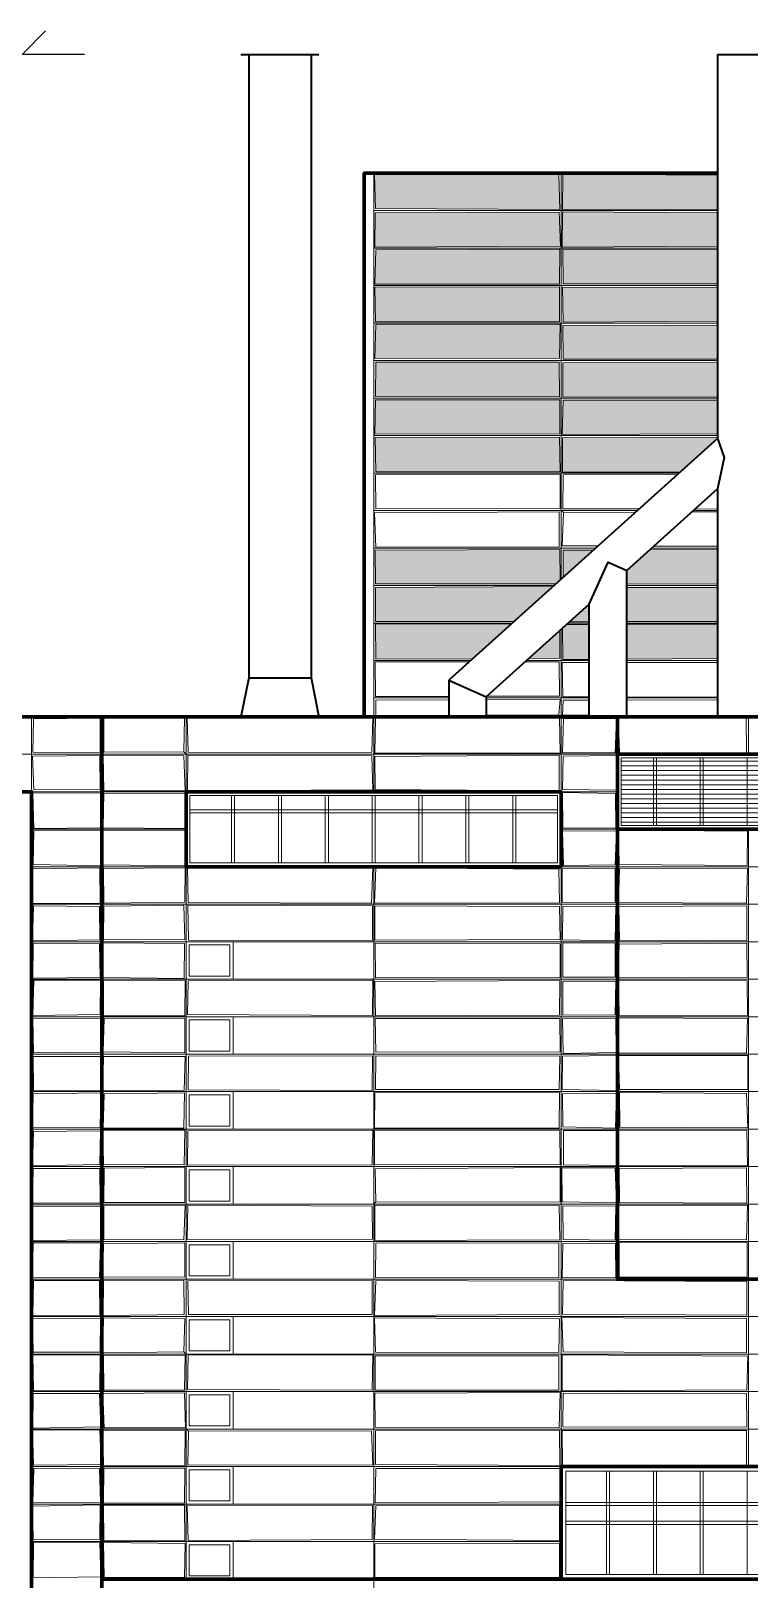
# Model space of a CAD drawing. Extents: x -50000 to 1632000, y -47600 to 308800.
# Drawn here: x 534782 to 557763, y 231200 to 280750 of the extents above; entities that cross this region are included whole.
import ezdxf

# ---------------------------------------------------------------- set-up
doc = ezdxf.new("R2010")
doc.units = 0
doc.header["$MEASUREMENT"] = 0
doc.layers.get('Defpoints').update_dxf_attribs({"color": 6})
doc.layers.add('1', color=7, linetype='Continuous')

msp = doc.modelspace()

# ---------------------------------------------------------------- hatches: boundary and pattern name
at = {"layer": '1', "linetype": 'Continuous'}
h = msp.add_hatch(color=251, dxfattribs=at)
h.dxf.hatch_style = 1
h.paths.add_polyline_path([(551676.2, 276152.8), (545776.9, 276155.6), (545812.3, 275071.5), (551703.8, 275032.1)])
h.paths.add_polyline_path([(556750, 276137.3), (551799.3, 276169), (551790.3, 275030), (556750, 275035)])
h.paths.add_polyline_path([(551689.9, 274945.2), (545795.5, 274928.5), (545783.8, 273833.9), (551724.3, 273865.9)])
h.paths.add_polyline_path([(556750, 274931.1), (551791.2, 274956.3), (551780.6, 273834.9), (556750, 273866)])
h.paths.add_polyline_path([(551705.8, 273764.2), (545815.4, 273743.4), (545792.1, 272643.5), (551696.9, 272640.3)])
h.paths.add_polyline_path([(556750, 273751.6), (551799.1, 273765.4), (551810.5, 272659.7), (556750, 272659)])
h.paths.add_polyline_path([(551698.7, 272561.5), (545787.7, 272553.6), (545806.2, 271443.8), (551696.3, 271444.5)])
h.paths.add_polyline_path([(556750, 272541.1), (551791.6, 272552.2), (551816.4, 271429.9), (556750, 271459.5)])
h.paths.add_polyline_path([(551718.2, 271365.4), (545816.8, 271355.8), (545784.5, 270268.5), (551695.6, 270273.5)])
h.paths.add_polyline_path([(556750, 271330.9), (551802.3, 271326.6), (551811.2, 270242.1), (556750, 270250.1)])
h.paths.add_polyline_path([(551681, 270148.2), (545819.8, 270153.2), (545810.6, 269044.9), (551701.2, 269041.5)])
h.paths.add_polyline_path([(556750, 270141.6), (551802.5, 270125.2), (551801.5, 269039.9), (556750, 269030.8)])
h.paths.add_polyline_path([(551707.5, 268942.1), (545808.3, 268945.9), (545785.3, 267841.3), (551710, 267851.7)])
h.paths.add_polyline_path([(556750, 268937.8), (551810.5, 268936.2), (551785.6, 267837.6), (556750, 267853)])
h.paths.add_polyline_path([(551699.4, 267744.1), (545798.4, 267739.8), (545819.6, 266634.8), (551713.4, 266638.7)])
h.paths.add_polyline_path([(556750, 267707.2), (556750, 267752.1), (551791.2, 267731.6), (551794.2, 266633.2), (555552.6, 266629.5)])
h = msp.add_hatch(color=251, dxfattribs=at)
h.dxf.hatch_style = 1
h.paths.add_polyline_path([(551704.3, 264157.2), (545800.5, 264132), (545813.3, 263052.4), (551575.1, 263049.8), (551720.6, 263180.7)])
h = msp.add_hatch(color=251, dxfattribs=at)
h.dxf.hatch_style = 1
h.paths.add_polyline_path([(552777.5, 264131.9), (551814.3, 264127.9), (551819.1, 263269.4)])
h = msp.add_hatch(color=251, dxfattribs=at)
h.dxf.hatch_style = 1
h.paths.add_polyline_path([(556750, 264148.5), (554579.6, 264139.4), (553850, 263482.8), (553850, 263042.5), (556750, 263052.1)])
h = msp.add_hatch(color=251, dxfattribs=at)
h.dxf.hatch_style = 1
h.paths.add_polyline_path([(551488.9, 262972.2), (545806, 262931.9), (545807, 261848), (550243.9, 261851.8)])
h = msp.add_hatch(color=251, dxfattribs=at)
h.dxf.hatch_style = 1
h.paths.add_polyline_path([(556750, 262932.6), (553850, 262932.4), (553850, 261844.6), (556750, 261852)])
h = msp.add_hatch(color=251, dxfattribs=at)
h.dxf.hatch_style = 1
h.paths.add_polyline_path([(552650, 262402.8), (552024.6, 261840), (552650, 261841.6)])
h = msp.add_hatch(color=251, dxfattribs=at)
h.dxf.hatch_style = 1
h.paths.add_polyline_path([(550148.1, 261765.5), (545805.7, 261769.3), (545815.6, 260640.5), (548916.3, 260656.9)])
h = msp.add_hatch(color=251, dxfattribs=at)
h.dxf.hatch_style = 1
h.paths.add_polyline_path([(552650, 261756.7), (551930, 261754.8), (551793.7, 261632.1), (551801.7, 260628.9), (552650, 260634.6)])
h = msp.add_hatch(color=251, dxfattribs=at)
h.dxf.hatch_style = 1
h.paths.add_polyline_path([(556750, 261767.3), (553850, 261759.8), (553850, 260642.7), (556750, 260662.2)])
h = msp.add_hatch(color=251, dxfattribs=at)
h.dxf.hatch_style = 1
h.paths.add_polyline_path([(551704.1, 261551.5), (550720.6, 260666.4), (551707.1, 260671.6)])

# ---------------------------------------------------------------- linework, layer by layer
for p, q in [((535250, 280750), (534500, 280000)), ((536500, 280000), (533500, 280000))]:
    msp.add_line(p, q, dxfattribs=at)
at = {"layer": '1', "linetype": 'Continuous', "lineweight": 35}
for p, q in [((541500, 280000), (544000, 280000)), ((541750, 279999.9), (541750, 260050)), ((543750, 279999.9), (543750, 260050)), ((556750, 280000), (558750, 280000)), ((556750, 280000), (556750, 267707.2)), ((556750.7, 267707.8), (548150, 259967.2)), ((556750.7, 266093.4), (553849.3, 263482.2)), ((556750, 266092.8), (556750, 258800)), ((553850, 258800), (553850, 263482.8)), ((552650.7, 262403.4), (549350, 259432.8)), ((552650, 258800), (552650, 262402.8)), ((541750, 260050), (541500.1, 258800.1)), ((543750, 260050), (543999.9, 258800.1)), ((548150, 259967.2), (548150, 258800)), ((549350, 259432.8), (549350, 258800))]:
    msp.add_line(p, q, dxfattribs=at)
at = {"layer": '1', "color": 8, "linetype": 'Continuous', "lineweight": 13}
for p, q in [((545750, 256400), (545750, 276200)), ((551750, 263207.2), (551750, 276200)), ((556750, 275000), (545750, 275000)), ((556750, 273800), (545750, 273800)), ((556750, 272600), (545750, 272600)), ((556750, 271400), (545750, 271400)), ((556750, 270200), (545750, 270200)), ((556750, 269000), (545750, 269000)), ((556750, 267800), (545750, 267800)), ((555519.8, 266600), (545750, 266600)), ((554186.4, 265400), (545750, 265400)), ((556750, 265400), (555980.2, 265400)), ((552853.1, 264200), (545750, 264200)), ((556750, 264200), (554646.9, 264200)), ((551519.8, 263000), (545750, 263000)), ((556750, 263000), (553850, 263000)), ((550186.4, 261800), (545750, 261800)), ((552650, 261800), (551980.2, 261800)), ((556750, 261800), (553850, 261800)), ((551750, 256400), (551750, 261592.8)), ((548853.1, 260600), (545750, 260600)), ((552650, 260600), (550646.9, 260600)), ((556750, 260600), (553850, 260600)), ((548150, 259400), (545750, 259400)), ((552650, 259400), (549350, 259400)), ((556750, 259400), (553850, 259400)), ((534800, 256400), (534800, 258800)), ((539750, 256400), (539750, 258800)), ((557750, 257600), (557750, 258800)), ((553550, 257600), (522800, 257600)), ((539750, 256400), (534800, 256400)), ((553550, 256400), (551750, 256400)), ((539750, 255200), (534800, 255200)), ((553550, 255200), (551750, 255200)), ((557750, 234800), (557750, 255200)), ((539750, 254000), (534800, 254000)), ((539750, 251600), (539750, 254000)), ((545750, 227600), (545750, 254000)), ((551750, 234800), (551750, 254000)), ((605750, 254000), (551750, 254000)), ((605750, 252800), (534800, 252800)), ((539750, 251600), (534800, 251600)), ((541250, 251600), (605750, 251600)), ((539750, 250400), (534800, 250400)), ((539750, 249200), (539750, 250400)), ((605750, 250400), (541250, 250400)), ((539750, 249200), (534800, 249200)), ((541250, 249200), (605750, 249200)), ((539750, 248000), (534800, 248000)), ((539750, 246800), (539750, 248000)), ((605750, 248000), (541250, 248000)), ((539750, 246800), (534800, 246800)), ((541250, 246800), (605750, 246800)), ((539750, 245600), (534800, 245600)), ((539750, 244400), (539750, 245600)), ((605750, 245600), (541250, 245600)), ((539750, 244400), (534800, 244400)), ((541250, 244400), (605750, 244400)), ((539750, 243200), (534800, 243200)), ((539750, 242000), (539750, 243200)), ((605750, 243200), (541250, 243200)), ((539750, 242000), (534800, 242000)), ((541250, 242000), (605750, 242000)), ((539750, 240800), (534800, 240800)), ((539750, 239600), (539750, 240800)), ((605750, 240800), (541250, 240800)), ((539750, 239600), (534800, 239600)), ((541250, 239600), (605750, 239600)), ((539750, 238400), (534800, 238400)), ((539750, 237200), (539750, 238400)), ((605750, 238400), (541250, 238400)), ((539750, 237200), (534800, 237200)), ((541250, 237200), (605750, 237200)), ((539750, 236000), (534800, 236000)), ((539750, 234800), (539750, 236000)), ((605750, 236000), (541250, 236000)), ((539750, 234800), (534800, 234800)), ((541250, 234800), (551750, 234800)), ((539750, 233600), (534800, 233600)), ((539750, 232400), (539750, 233600)), ((551750, 233600), (541250, 233600)), ((539750, 232400), (534800, 232400)), ((541250, 232400), (551750, 232400))]:
    msp.add_line(p, q, dxfattribs=at)
at = {"layer": '1', "color": 7, "linetype": 'Continuous', "lineweight": 9}
for p, q in [((545776.9, 276155.6), (551676.2, 276152.8)), ((545812.3, 275071.5), (545776.9, 276155.6)), ((551703.8, 275032.1), (551676.2, 276152.8)), ((551790.3, 275030), (551799.3, 276169)), ((551799.3, 276169), (556750, 276137.3)), ((545812.3, 275071.5), (551703.8, 275032.1)), ((551790.3, 275030), (556750, 275035)), ((545783.8, 273833.9), (545795.5, 274928.5)), ((545795.5, 274928.5), (551689.9, 274945.2)), ((551724.3, 273865.9), (551689.9, 274945.2)), ((551780.6, 273834.9), (551791.2, 274956.3)), ((551791.2, 274956.3), (556750, 274931.1)), ((545783.8, 273833.9), (551724.3, 273865.9)), ((545792.1, 272643.5), (545815.4, 273743.4)), ((545815.4, 273743.4), (551705.8, 273764.2)), ((551696.9, 272640.3), (551705.8, 273764.2)), ((551780.6, 273834.9), (556750, 273866)), ((551799.1, 273765.4), (556750, 273751.6)), ((551810.5, 272659.7), (551799.1, 273765.4)), ((545787.7, 272553.6), (551698.7, 272561.5)), ((545806.2, 271443.8), (545787.7, 272553.6)), ((545792.1, 272643.5), (551696.9, 272640.3)), ((551696.3, 271444.5), (551698.7, 272561.5)), ((551791.6, 272552.2), (556750, 272541.1)), ((551816.4, 271429.9), (551791.6, 272552.2)), ((551810.5, 272659.7), (556750, 272659)), ((545784.5, 270268.5), (545816.8, 271355.8)), ((545806.2, 271443.8), (551696.3, 271444.5)), ((545816.8, 271355.8), (551718.2, 271365.4)), ((551695.6, 270273.5), (551718.2, 271365.4)), ((551802.3, 271326.6), (556750, 271330.9)), ((551811.2, 270242.1), (551802.3, 271326.6)), ((551816.4, 271429.9), (556750, 271459.5)), ((545784.5, 270268.5), (551695.6, 270273.5)), ((545810.6, 269044.9), (545819.8, 270153.2)), ((545819.8, 270153.2), (551681, 270148.2)), ((551701.2, 269041.5), (551681, 270148.2)), ((551801.5, 269039.9), (551802.5, 270125.2)), ((551802.5, 270125.2), (556750, 270141.6)), ((551811.2, 270242.1), (556750, 270250.1)), ((545785.3, 267841.3), (545808.3, 268945.9)), ((545808.3, 268945.9), (551707.5, 268942.1)), ((545810.6, 269044.9), (551701.2, 269041.5)), ((551710, 267851.7), (551707.5, 268942.1)), ((551785.6, 267837.6), (551810.5, 268936.2)), ((551801.5, 269039.9), (556750, 269030.8)), ((551810.5, 268936.2), (556750, 268937.8)), ((545785.3, 267841.3), (551710, 267851.7)), ((545798.4, 267739.8), (551699.4, 267744.1)), ((545819.6, 266634.8), (545798.4, 267739.8)), ((551713.4, 266638.7), (551699.4, 267744.1)), ((551785.6, 267837.6), (556750, 267853)), ((551791.2, 267731.6), (556750, 267752.1)), ((551794.2, 266633.2), (551791.2, 267731.6)), ((545819.6, 266634.8), (551713.4, 266638.7)), ((551794.2, 266633.2), (555552.6, 266629.5)), ((545800.5, 264132), (551704.3, 264157.2)), ((545813.3, 263052.4), (545800.5, 264132)), ((551720.6, 263180.7), (551704.3, 264157.2)), ((551814.3, 264127.9), (552777.5, 264131.9)), ((551819.1, 263269.4), (551814.3, 264127.9)), ((554579.6, 264139.4), (556750, 264148.5)), ((545806, 262931.9), (551488.9, 262972.2)), ((545807, 261848), (545806, 262931.9)), ((545813.3, 263052.4), (551575.1, 263049.8)), ((553850, 263042.5), (556750, 263052.1)), ((553850, 262932.4), (556750, 262932.6)), ((545805.7, 261769.3), (550148.1, 261765.5)), ((545815.6, 260640.5), (545805.7, 261769.3)), ((545807, 261848), (550243.9, 261851.8)), ((551801.7, 260628.9), (551793.7, 261632.1)), ((551930, 261754.8), (552650, 261756.7)), ((552024.6, 261840), (552650, 261841.6)), ((553850, 261844.6), (556750, 261852)), ((553850, 261759.8), (556750, 261767.3)), ((551707.1, 260671.6), (551704.1, 261551.5)), ((545815.6, 260640.5), (548916.3, 260656.9)), ((550720.6, 260666.4), (551707.1, 260671.6)), ((551801.7, 260628.9), (552650, 260634.6)), ((553850, 260642.7), (556750, 260662.2))]:
    msp.add_line(p, q, dxfattribs=at)
at = {"layer": '1', "color": 8, "linetype": 'Continuous', "lineweight": 9}
for p, q in [((545809.3, 266542.7), (551716, 266552.3)), ((545818.2, 265459.7), (545809.3, 266542.7)), ((551717.7, 265463.3), (551716, 266552.3)), ((551807, 265459.2), (551812.6, 266539.4)), ((551812.6, 266539.4), (555472.7, 266557.6)), ((545777.1, 265331.8), (551686.3, 265357.3)), ((545823.3, 264228.3), (545777.1, 265331.8)), ((545818.2, 265459.7), (551717.7, 265463.3)), ((551686.8, 264238.4), (551686.3, 265357.3)), ((551750, 265400), (551824.7, 265332.6)), ((551781.5, 264268.7), (551824.7, 265332.6)), ((551807, 265459.2), (554246.4, 265454)), ((551824.7, 265332.6), (554126.4, 265346)), ((555931.9, 265356.5), (556750, 265361.2)), ((556036, 265450.2), (556750, 265448.7)), ((545823.3, 264228.3), (551686.8, 264238.4)), ((551781.5, 264268.7), (552926, 264265.6)), ((554714.5, 264260.8), (556750, 264255.3)), ((545795.4, 260561.6), (548806.2, 260557.8)), ((545810.9, 259450), (545795.4, 260561.6)), ((550597.5, 260555.6), (551691.4, 260554.2)), ((551701.1, 259457.2), (551691.4, 260554.2)), ((551780.7, 260533.8), (552650, 260534.3)), ((551804.1, 259432.9), (551780.7, 260533.8)), ((553850, 260535), (556750, 260536.8)), ((545810.9, 259450), (548150, 259452.9)), ((545816.7, 259332.4), (548150, 259338.4)), ((545819.7, 258830.3), (545816.7, 259332.4)), ((549350, 259341.5), (551719.4, 259347.6)), ((549374, 259454.4), (551701.1, 259457.2)), ((551675.4, 258862.7), (551719.4, 259347.6)), ((551789.5, 258854.5), (551818.8, 259329.1)), ((551804.1, 259432.9), (552650, 259432.6)), ((551818.8, 259329.1), (552650, 259330.3)), ((553850, 259432.3), (556750, 259431.4)), ((553850, 259332.1), (556750, 259336.3)), ((534842.1, 257668.1), (534866, 258728)), ((534866, 258728), (536995.4, 258755.5)), ((536993.9, 257659.3), (536995.4, 258755.5)), ((537111, 257665.9), (537118.4, 258751.3)), ((537118.4, 258751.3), (539693.1, 258753.1)), ((539677.4, 257671.8), (539693.1, 258753.1)), ((539784.9, 258770.7), (545721.3, 258741.8)), ((539816.6, 257658.5), (539784.9, 258770.7)), ((545689.5, 257663.2), (545721.3, 258741.8)), ((545788.8, 257631.8), (545810.5, 258749.9)), ((545810.5, 258749.9), (551692.1, 258771.3)), ((545819.7, 258830.3), (548150, 258843.2)), ((549350, 258849.8), (551675.4, 258862.7)), ((551717.2, 257629.7), (551692.1, 258771.3)), ((551750, 258800), (551824, 258732.4)), ((551789.2, 257642.6), (551824, 258732.4)), ((551789.5, 258854.5), (552650, 258852.8)), ((551824, 258732.4), (553521.6, 258743.4)), ((553479.8, 257649.7), (553521.6, 258743.4)), ((553566.7, 257638.2), (553578.3, 258735.3)), ((553579.8, 258134.7), (553583.8, 258769.9)), ((553586.4, 257648.7), (553587.1, 258752.3)), ((553586.6, 258755.2), (557675.2, 258773.9)), ((553850, 258850.5), (556750, 258845)), ((557686, 257658.7), (557675.2, 258773.9)), ((553584.6, 257635.7), (553576.1, 258522.6)), ((553617.6, 257644.8), (553587, 258605.6)), ((534842.1, 257668.1), (536993.9, 257659.3)), ((537111, 257665.9), (539677.4, 257671.8)), ((539750, 257600), (539677.4, 257671.8)), ((539816.6, 257658.5), (545689.5, 257663.2)), ((534825.6, 257538), (536984.8, 257556.9)), ((534868.4, 256457.5), (534825.6, 257538)), ((536994.9, 256468), (536984.8, 257556.9)), ((537094.2, 257555.6), (539676, 257547.4)), ((537116.8, 256429.8), (537094.2, 257555.6)), ((539721.4, 256433.2), (539676, 257547.4)), ((539793.8, 256431.4), (539805.9, 257568.1)), ((539805.9, 257568.1), (545692.8, 257543.6)), ((545722.9, 256456.5), (545692.8, 257543.6)), ((545787, 257530.5), (551690.2, 257573.6)), ((545798.6, 256470.6), (545787, 257530.5)), ((545788.8, 257631.8), (551717.2, 257629.7)), ((551690.5, 256431.7), (551690.2, 257573.6)), ((551789.2, 257642.6), (553479.8, 257649.7)), ((551798.1, 256473.6), (551811.5, 257537.2)), ((551811.5, 257537.2), (553506.7, 257560.9)), ((553521.1, 256450.5), (553506.7, 257560.9)), ((553564.8, 256473), (553583.2, 257525.9)), ((553566, 256455.1), (553585.3, 257555.7)), ((553586.1, 256436.6), (553580.5, 257279.6)), ((553617.6, 257644.8), (557686, 257658.7)), ((553579.6, 256456), (553576.7, 257066.9)), ((534836.4, 256348.6), (537018.3, 256368.4)), ((534873.4, 255225.5), (534836.4, 256348.6)), ((534868.4, 256457.5), (536994.9, 256468)), ((537020.2, 255241.9), (537018.3, 256368.4)), ((537095, 255241.8), (537115.4, 256350.8)), ((537115.4, 256350.8), (539706.6, 256328.5)), ((537116.8, 256429.8), (539721.4, 256433.2)), ((539706.9, 255225), (539706.6, 256328.5)), ((539793.8, 256431.4), (545722.9, 256456.5)), ((545798.6, 256470.6), (551690.5, 256431.7)), ((551791.1, 256374.4), (553494.1, 256346.4)), ((551801.1, 255232.1), (551791.1, 256374.4)), ((551798.1, 256473.6), (553521.1, 256450.5)), ((553502.2, 255248.4), (553494.1, 256346.4)), ((553568.2, 256446.8), (553567.8, 256560.2)), ((553568, 255238.2), (553579.7, 256341.9)), ((553568.4, 256449), (553568.3, 256586)), ((553571.3, 255258.8), (553581, 256362.2)), ((553580.1, 256004), (553585.6, 256339.9)), ((553581.7, 255746.3), (553587.3, 256350)), ((553584.7, 255268.3), (553576.3, 255820.9)), ((553584.7, 255268.3), (553579.2, 256154)), ((553580.8, 255889.2), (553581.2, 256070)), ((534873.4, 255225.5), (537020.2, 255241.9)), ((537095, 255241.8), (539706.9, 255225)), ((551801.1, 255232.1), (553502.2, 255248.4)), ((534850.5, 254072), (534870.4, 255151.9)), ((534870.4, 255151.9), (537012.8, 255155.8)), ((537021.4, 254031.9), (537012.8, 255155.8)), ((537075.4, 255173.8), (539703, 255143.4)), ((537086.2, 254063.8), (537075.4, 255173.8)), ((539715.3, 254032), (539703, 255143.4)), ((551798, 255140.7), (553518.7, 255145.5)), ((551820.3, 254039.2), (551798, 255140.7)), ((553477.3, 254055.7), (553518.7, 255145.5)), ((553578.6, 254048.2), (553565.9, 255139.3)), ((553586, 254033.7), (553569.8, 255137.6)), ((553578.4, 254552.9), (553585.1, 255139.1)), ((553580.6, 254398.5), (553580.9, 254778.4)), ((553584.8, 255165.2), (557710.1, 255141.6)), ((553609, 254066.3), (553584.8, 255165.2)), ((557703.2, 254036.8), (557710.1, 255141.6)), ((534835.9, 253926.6), (536986.7, 253959.5)), ((534843.5, 252825.7), (534835.9, 253926.6)), ((534850.5, 254072), (537021.4, 254031.9)), ((536996.4, 252825), (536986.7, 253959.5)), ((537086.2, 254063.8), (539715.3, 254032)), ((537101.6, 253946.9), (539715.8, 253962.9)), ((537114.6, 252833.5), (537101.6, 253946.9)), ((539708.2, 252865.1), (539715.8, 253962.9)), ((539791.4, 253969.3), (545720, 253972.6)), ((539813.2, 252857.7), (539791.4, 253969.3)), ((545685.3, 252829.7), (545720, 253972.6)), ((545781.2, 252834.7), (545817.5, 253965)), ((545817.5, 253965), (551678.2, 253925.5)), ((551750, 254000), (551678.2, 253925.5)), ((551698.7, 252847.7), (551678.2, 253925.5)), ((551777.8, 252869.6), (551780.5, 253931)), ((551780.5, 253931), (553478.2, 253951.8)), ((551820.3, 254039.2), (553477.3, 254055.7)), ((553482.5, 252849.6), (553478.2, 253951.8)), ((553567.6, 252863.7), (553568.5, 253934.8)), ((553583.4, 252854.2), (553580.8, 253940.9)), ((553585, 252877.4), (553587.3, 253936.6)), ((553590, 252855), (553618.2, 253936)), ((553609, 254066.3), (557703.2, 254036.8)), ((553618.2, 253936), (557708.7, 253943.6)), ((557684.6, 252827.8), (557708.7, 253943.6)), ((553583.2, 252859.8), (553568.2, 253660)), ((534834.5, 251631.1), (534860.3, 252742.6)), ((534843.5, 252825.7), (536996.4, 252825)), ((534860.3, 252742.6), (536979.8, 252729.1)), ((536989.7, 251662.6), (536979.8, 252729.1)), ((537101.7, 251674.5), (537115.8, 252731.9)), ((537114.6, 252833.5), (539708.2, 252865.1)), ((537115.8, 252731.9), (539677.8, 252768.3)), ((539703.3, 251663.9), (539677.8, 252768.3)), ((539800.4, 252766.4), (545713.8, 252745.3)), ((539824.9, 251645.5), (539800.4, 252766.4)), ((539813.2, 252857.7), (545685.3, 252829.7)), ((545711.4, 251640.2), (545713.8, 252745.3)), ((545781.2, 252834.7), (551698.7, 252847.7)), ((545788.5, 251651.8), (545789.4, 252746.6)), ((545789.4, 252746.6), (551693.4, 252725.8)), ((551720, 251668.1), (551693.4, 252725.8)), ((551777.8, 252869.6), (553482.5, 252849.6)), ((551789.8, 251662.8), (551805, 252741.2)), ((551805, 252741.2), (553504.6, 252726.5)), ((553483.6, 251629.7), (553504.6, 252726.5)), ((553579.7, 251672), (553572.6, 252750.8)), ((553581.1, 251639.3), (553573.3, 252740.6)), ((553576.8, 252242.7), (553586.6, 252727.4)), ((553585.7, 252837.6), (553583.1, 252978.5)), ((553590, 252855), (557684.6, 252827.8)), ((553591.8, 252730), (557690.7, 252747.1)), ((553616.8, 251646.9), (553591.8, 252730)), ((557687.2, 251626.3), (557690.7, 252747.1)), ((553581.1, 251896.7), (553577.8, 252291.5)), ((553583.9, 251737.5), (553585.4, 252668.9)), ((553585.2, 251665.9), (553578.1, 252062.8)), ((553585.2, 251665.9), (553578.2, 252049)), ((534834.5, 251631.1), (536989.7, 251662.6)), ((534843.2, 250430), (534853.8, 251531.4)), ((534853.8, 251531.4), (536979.4, 251541.4)), ((536998.4, 250455.7), (536979.4, 251541.4)), ((537080, 251038.8), (537082.7, 251339.3)), ((537083.6, 251181), (537086.1, 251505.4)), ((537086.8, 250449.3), (537087.2, 251561.4)), ((537087.2, 251561.4), (539700.8, 251546)), ((537101.7, 251674.5), (539703.3, 251663.9)), ((539681.9, 250425.2), (539700.8, 251546)), ((539824.9, 251645.5), (545711.4, 251640.2)), ((545788.5, 251651.8), (551720, 251668.1)), ((545795.3, 251551.6), (551719.7, 251534.8)), ((545813, 250439.6), (545795.3, 251551.6)), ((551719.3, 250451.8), (551719.7, 251534.8)), ((551789.8, 251662.8), (553483.6, 251629.7)), ((551805.5, 251563.2), (553479.4, 251555.2)), ((551806, 250466.8), (551805.5, 251563.2)), ((553478.2, 250461), (553479.4, 251555.2)), ((553583.3, 250447.2), (553583.6, 251525.5)), ((553586.8, 250487), (553584.5, 251551)), ((553585, 251321.3), (553586.7, 251541.5)), ((553585.1, 251274), (553585.6, 251391.8)), ((553586.2, 250777), (553610, 251525.1)), ((553610, 251525.1), (557691, 251551.2)), ((553616.8, 251646.9), (557687.2, 251626.3)), ((557699.5, 250453.3), (557691, 251551.2)), ((553587.1, 250464.5), (553583.4, 250792.1)), ((534837.4, 249242.2), (534872.5, 250370.8)), ((534843.2, 250430), (536998.4, 250455.7)), ((534872.5, 250370.8), (537009.1, 250364.1)), ((536998.6, 249264.2), (537009.1, 250364.1)), ((537086.8, 250449.3), (539681.9, 250425.2)), ((537099.3, 250347.2), (539718.9, 250359.8)), ((537106.6, 249226.7), (537099.3, 250347.2)), ((539709.2, 249230.1), (539718.9, 250359.8)), ((539788.9, 249270.4), (539811.6, 250347.5)), ((539811.6, 250347.5), (545722.8, 250367.8)), ((545712.5, 249233.9), (545722.8, 250367.8)), ((545792.1, 250330.4), (551712.9, 250362.5)), ((545804.8, 249228), (545792.1, 250330.4)), ((545813, 250439.6), (551719.3, 250451.8)), ((551700.3, 249245.5), (551712.9, 250362.5)), ((551799.6, 250341.5), (553503.6, 250341.3)), ((551803.7, 249252.3), (551799.6, 250341.5)), ((551806, 250466.8), (553478.2, 250461)), ((553481.2, 249255.6), (553503.6, 250341.3)), ((553578.9, 249265.3), (553570, 250362)), ((553572.7, 250034.6), (553576, 250329.9)), ((553586.8, 249244), (553587, 250329)), ((553586.9, 250463.4), (557699.5, 250453.3)), ((553590.4, 250365.6), (557705.5, 250341.7)), ((553610.4, 249245.5), (553590.4, 250365.6)), ((557710.6, 249241.8), (557705.5, 250341.7)), ((534837.4, 249242.2), (536998.6, 249264.2)), ((539788.9, 249270.4), (545712.5, 249233.9)), ((545804.8, 249228), (551700.3, 249245.5)), ((551803.7, 249252.3), (553481.2, 249255.6)), ((553610.4, 249245.5), (557710.6, 249241.8)), ((534842.1, 249135.7), (537009.4, 249142.9)), ((534861.1, 248039.5), (534842.1, 249135.7)), ((537018.2, 248068.6), (537009.4, 249142.9)), ((537050, 249200), (537122.1, 249130)), ((537089.7, 248070.8), (537122.1, 249130)), ((537106.6, 249226.7), (539709.2, 249230.1)), ((537122.1, 249130), (539710.7, 249153.3)), ((539702.2, 248039.1), (539710.7, 249153.3)), ((545794.4, 249140.8), (551702.6, 249140.2)), ((545820, 248061.2), (545794.4, 249140.8)), ((551723.3, 248073.5), (551702.6, 249140.2)), ((551793.6, 249128.3), (553501.5, 249146.9)), ((551818, 248025), (551793.6, 249128.3)), ((553507.2, 248056.2), (553501.5, 249146.9)), ((553572, 248041.1), (553587.2, 249127.5)), ((553587, 248032.7), (553587.4, 249149.8)), ((553587.1, 248137.5), (553598.9, 249166.2)), ((553598.9, 249166.2), (557712.7, 249145)), ((557676.8, 248035.7), (557712.7, 249145)), ((534853, 247926.1), (537022.5, 247925.1)), ((534859.6, 246843.3), (534853, 247926.1)), ((534861.1, 248039.5), (537018.2, 248068.6)), ((537011.8, 246836.3), (537022.5, 247925.1)), ((537080.8, 246833.2), (537106.6, 247929.5)), ((537089.7, 248070.8), (539702.2, 248039.1)), ((537106.6, 247929.5), (539716, 247925.7)), ((539688.7, 246851), (539716, 247925.7)), ((539816.9, 246854.2), (539821.2, 247940.6)), ((539821.2, 247940.6), (545714.1, 247944.4)), ((545705.7, 246841.1), (545714.1, 247944.4)), ((545807, 246865.1), (545813.6, 247946.3)), ((545813.6, 247946.3), (551707.6, 247934.8)), ((545820, 248061.2), (551723.3, 248073.5)), ((551690.5, 246873.1), (551707.6, 247934.8)), ((551784.4, 246865.1), (551794.8, 247939.8)), ((551794.8, 247939.8), (553509.8, 247957.5)), ((551818, 248025), (553507.2, 248056.2)), ((553523, 246840.2), (553509.8, 247957.5)), ((553572, 246857.1), (553569.3, 247970.3)), ((553570.1, 247638.6), (553572, 247943.9)), ((553573, 247574.4), (553573.9, 247958.7)), ((553574, 247520.6), (553573.6, 247797.8)), ((553577.8, 247313.6), (553581.7, 247944.9)), ((553580.6, 247155.8), (553584.7, 247943.9)), ((553587, 248039.2), (557676.8, 248035.7)), ((553588.5, 247952.4), (557723, 247959.1)), ((553615.2, 246867.2), (553588.5, 247952.4)), ((557721.8, 246871.5), (557723, 247959.1)), ((553586.6, 246826.1), (553570.5, 247710.5)), ((534854.9, 246734.2), (537020.5, 246759.1)), ((534859.6, 246843.3), (537011.8, 246836.3)), ((536997.2, 245654.4), (537020.5, 246759.1)), ((537080.8, 246833.2), (539688.7, 246851)), ((537122.8, 246734.5), (539690.4, 246765.4)), ((539676.4, 245635.5), (539690.4, 246765.4)), ((539816.9, 246854.2), (545705.7, 246841.1)), ((545775.8, 245626), (545781.8, 246759.9)), ((545781.8, 246759.9), (551698.6, 246772.7)), ((545807, 246865.1), (551690.5, 246873.1)), ((551691.5, 245632.3), (551698.6, 246772.7)), ((551784.4, 246865.1), (553523, 246840.2)), ((553586, 245655.6), (553574.4, 246760.6)), ((553580.9, 246140.8), (553581.1, 246762.3)), ((553581, 246468.5), (553585.7, 246760.2)), ((553613.1, 246774.9), (557682, 246737.2)), ((553624.4, 245664.2), (553613.1, 246774.9)), ((553615.2, 246867.2), (557721.8, 246871.5)), ((534830.7, 245637.5), (534854.9, 246734.2)), ((537094.8, 245634.2), (537122.8, 246734.5)), ((551792.6, 246731.8), (553522.9, 246751.2)), ((551803.9, 245670.7), (551792.6, 246731.8)), ((553493.7, 245628.1), (553522.9, 246751.2)), ((553581, 246370.2), (553582.4, 246558.2)), ((557724, 245642.8), (557682, 246737.2)), ((534830.7, 245637.5), (536997.2, 245654.4)), ((534835.6, 244425.5), (534866, 245529.1)), ((534866, 245529.1), (537011.7, 245547.8)), ((536988.5, 244463.1), (537011.7, 245547.8)), ((537102.7, 244463.8), (537081.1, 245566.7)), ((537081.1, 245566.7), (539708.3, 245566.2)), ((537094.8, 245634.2), (539676.4, 245635.5)), ((539687, 244454.3), (539708.3, 245566.2)), ((539787.7, 244452), (539802.1, 245546.6)), ((539802.1, 245546.6), (545717.8, 245570.7)), ((545700.4, 244460.7), (545717.8, 245570.7)), ((545775.8, 245626), (551691.5, 245632.3)), ((545777.9, 245547.4), (551708.4, 245557.1)), ((545781.3, 244467.6), (545777.9, 245547.4)), ((551722.7, 244459.6), (551708.4, 245557.1)), ((551803.9, 245670.7), (553493.7, 245628.1)), ((551821.6, 244458.6), (551821.7, 245555)), ((551821.7, 245555), (553518.8, 245556.9)), ((553510.4, 244441), (553518.8, 245556.9)), ((553579.2, 244426.4), (553564.2, 245545.9)), ((553579.2, 244426.4), (553574, 245546.6)), ((553576.9, 244910.2), (553583.6, 245535.4)), ((553581, 245563.3), (557691.2, 245556)), ((553583.9, 244466.6), (553581.6, 245346.8)), ((553599, 244447), (553582.5, 245432.2)), ((553624.4, 245664.2), (557724, 245642.8)), ((557717, 244429.6), (557691.2, 245556)), ((534832.1, 243233.6), (534850, 244335)), ((534835.6, 244425.5), (536988.5, 244463.1)), ((534850, 244335), (536989.1, 244345.4)), ((536995.6, 243246.2), (536989.1, 244345.4)), ((537102.7, 244463.8), (539687, 244454.3)), ((537109.1, 243249), (537124.4, 244354.4)), ((537124.4, 244354.4), (539711.2, 244372.2)), ((539709.2, 243255.7), (539711.2, 244372.2)), ((539787.7, 244452), (545700.4, 244460.7)), ((545781.3, 244467.6), (551722.7, 244459.6)), ((545795.5, 244329.6), (551716.8, 244369.6)), ((545823.2, 243270), (545795.5, 244329.6)), ((551717.1, 243264.5), (551716.8, 244369.6)), ((551776.1, 244365.8), (553476.1, 244363.6)), ((551782.4, 243269.7), (551776.1, 244365.8)), ((551821.6, 244458.6), (553510.4, 244441)), ((553516.5, 243245.2), (553476.1, 244363.6)), ((553572.2, 243228.6), (553576.4, 244352.1)), ((553581, 244439.2), (553578.3, 244626.3)), ((553580.3, 243574.5), (553586.7, 244356.7)), ((553585.9, 244452.9), (553583.5, 244614.2)), ((553585, 243234.3), (553586.8, 244346.6)), ((553599, 244447), (557717, 244429.6)), ((553607, 244344.3), (557679.7, 244363.8)), ((553618.8, 243253.9), (553607, 244344.3)), ((557694, 243225.8), (557679.7, 244363.8)), ((553582.8, 243256.2), (553575.7, 244154.7)), ((553585, 243234.3), (553580.8, 243512.5)), ((534825.7, 242034.4), (534829.9, 243139.6)), ((534829.9, 243139.6), (537002.3, 243136.1)), ((534832.1, 243233.6), (536995.6, 243246.2)), ((537013.5, 242059.9), (537002.3, 243136.1)), ((537108.7, 243142.5), (539719.3, 243155.6)), ((537112.1, 242066.3), (537108.7, 243142.5)), ((537109.1, 243249), (539709.2, 243255.7)), ((539677, 242051.9), (539719.3, 243155.6)), ((539785, 242071.4), (539801.2, 243164.9)), ((539801.2, 243164.9), (545699.7, 243132.5)), ((545714, 242073.1), (545699.7, 243132.5)), ((545750, 243200), (545823.2, 243270)), ((545791.1, 243166.3), (551684.1, 243160.1)), ((545791.7, 242033.8), (545791.1, 243166.3)), ((545823.2, 243270), (551717.1, 243264.5)), ((551703.3, 242057), (551684.1, 243160.1)), ((551782.4, 243269.7), (553516.5, 243245.2)), ((551807, 243148.9), (553503.4, 243138.8)), ((551810.8, 242066.2), (551807, 243148.9)), ((553483, 242041.6), (553503.4, 243138.8)), ((553576.7, 242031.3), (553570.2, 243158.8)), ((553580.1, 242029.1), (553583.9, 243160.2)), ((553583.8, 242053.5), (553583.5, 243025.4)), ((553583.6, 242622), (553586.5, 243144.4)), ((553585.6, 243146.9), (557711.6, 243167.2)), ((553618.8, 243253.9), (557694, 243225.8)), ((557684.9, 242058.8), (557711.6, 243167.2)), ((534825.7, 242034.4), (537013.5, 242059.9)), ((534831, 240839.9), (534847.4, 241962.3)), ((534847.4, 241962.3), (537004.7, 241961.2)), ((536976.7, 240855), (537004.7, 241961.2)), ((537085.9, 240868.9), (537106.7, 241928.9)), ((537106.7, 241928.9), (539706, 241958.6)), ((537112.1, 242066.3), (539677, 242051.9)), ((539703.1, 240861.6), (539706, 241958.6)), ((539785, 242071.4), (545714, 242073.1)), ((545791.7, 242033.8), (551703.3, 242057)), ((545811.3, 240852.8), (545823.1, 241948.3)), ((545823.1, 241948.3), (551678.1, 241958)), ((551680.4, 240843.2), (551678.1, 241958)), ((551786, 240837.9), (551801, 241939.2)), ((551801, 241939.2), (553493.7, 241955.1)), ((551810.8, 242066.2), (553483, 242041.6)), ((553495.4, 240854.5), (553493.7, 241955.1)), ((553581, 240833.3), (553572.1, 241932.7)), ((553583.7, 240827.9), (553577.7, 241971.3)), ((553582.9, 240979.5), (553581.1, 241955.6)), ((553585, 242073.4), (553583.8, 242226.5)), ((553584.9, 242027.1), (553583.8, 242199)), ((553585, 242073.4), (557684.9, 242058.8)), ((553607.1, 241958.2), (557701, 241969.2)), ((553607.8, 240860.9), (553607.1, 241958.2)), ((557706.8, 240857.6), (557701, 241969.2)), ((534831, 240839.9), (536976.7, 240855)), ((537085.9, 240868.9), (539703.1, 240861.6)), ((545811.3, 240852.8), (551680.4, 240843.2)), ((551786, 240837.9), (553495.4, 240854.5)), ((553607.8, 240860.9), (557706.8, 240857.6)), ((534841, 239631), (534867.4, 240758.4)), ((534867.4, 240758.4), (536979.8, 240757.3)), ((536981.5, 239645.4), (536979.8, 240757.3)), ((537093.7, 239633.1), (537103.7, 240751.8)), ((537103.7, 240751.8), (539676.9, 240763)), ((539686.2, 239663.7), (539676.9, 240763)), ((539802.4, 240740.1), (545705.3, 240751.2)), ((539820.8, 239670.4), (539802.4, 240740.1)), ((545697.1, 239666.9), (545705.3, 240751.2)), ((545777.2, 239638.1), (545814.8, 240756.1)), ((545814.8, 240756.1), (551684.2, 240729.7)), ((551681.2, 239661.9), (551684.2, 240729.7)), ((551795.5, 239672.8), (551813, 240756.2)), ((551813, 240756.2), (557695.5, 240726.3)), ((557688.7, 239645.2), (557695.5, 240726.3)), ((534830.5, 239548.7), (537004.9, 239534.7)), ((534847.3, 238465.6), (534830.5, 239548.7)), ((534841, 239631), (536981.5, 239645.4)), ((537001.8, 238465.6), (537004.9, 239534.7)), ((537085, 238490.8), (537104.2, 239561.2)), ((537093.7, 239633.1), (539686.2, 239663.7)), ((537104.2, 239561.2), (539704.8, 239530)), ((539676.9, 238469.3), (539704.8, 239530)), ((539820.8, 239670.4), (545697.1, 239666.9)), ((545777.2, 239638.1), (551681.2, 239661.9)), ((545778.4, 239559.4), (551700.2, 239531)), ((545804.7, 238464), (545778.4, 239559.4)), ((551678.8, 238446.8), (551700.2, 239531)), ((551776.6, 239572.4), (557679.1, 239539.3)), ((551809.9, 238467.4), (551776.6, 239572.4)), ((551795.5, 239672.8), (557688.7, 239645.2)), ((557683.7, 238435.7), (557679.1, 239539.3)), ((534838.8, 238374.1), (536991.3, 238361)), ((534862.7, 237232), (534838.8, 238374.1)), ((534847.3, 238465.6), (537001.8, 238465.6)), ((536987.7, 237229), (536991.3, 238361)), ((537084.7, 238437), (539676.9, 238469.3)), ((537098.5, 238360.2), (539715.3, 238369.8)), ((537112.4, 237242.3), (537098.5, 238360.2)), ((539750, 238400), (539676.9, 238469.3)), ((539700.8, 237246), (539715.3, 238369.8)), ((539793.9, 237269.2), (539811.4, 238373.6)), ((539811.4, 238373.6), (545723.6, 238369.6)), ((545699.4, 237242.6), (545723.6, 238369.6)), ((545800.4, 237248.8), (545800.9, 238348.4)), ((545800.9, 238348.4), (551679.6, 238346.4)), ((545804.7, 238464), (551678.8, 238446.8)), ((551678.8, 237242.4), (551679.6, 238346.4)), ((551782.6, 238374.2), (557720.1, 238334.5)), ((551786.8, 237226.6), (551782.6, 238374.2)), ((551809.9, 238467.4), (557683.7, 238435.7)), ((557697.1, 237261.1), (557720.1, 238334.5)), ((534837.7, 236028.3), (534848.1, 237139.7)), ((534848.1, 237139.7), (536979.3, 237140.6)), ((534862.7, 237232), (536987.7, 237229)), ((537020.8, 236070.3), (536979.3, 237140.6)), ((537087, 237133.5), (539698.8, 237165.1)), ((537122, 236035.1), (537087, 237133.5)), ((537112.4, 237242.3), (539700.8, 237246)), ((539723.5, 236040.2), (539698.8, 237165.1)), ((539793.9, 237269.2), (545699.4, 237242.6)), ((545789.8, 237153.8), (551717.8, 237169.8)), ((545797, 236059.3), (545789.8, 237153.8)), ((545800.4, 237248.8), (551678.8, 237242.4)), ((551682.2, 236043.2), (551717.8, 237169.8)), ((551786.8, 237226.6), (557697.1, 237261.1)), ((551800.8, 236070.8), (551812.8, 237148.3)), ((551812.8, 237148.3), (557680.4, 237135.7)), ((557696.8, 236059.8), (557680.4, 237135.7)), ((534830.8, 235974.6), (536982.6, 235974.4)), ((534858.1, 234843.6), (534830.8, 235974.6)), ((534837.7, 236028.3), (537020.8, 236070.3)), ((537024.4, 234866.4), (536982.6, 235974.4)), ((537086.1, 235954), (539715.7, 235942)), ((537105.8, 234843), (537086.1, 235954)), ((537122, 236035.1), (539723.5, 236040.2)), ((539701, 234838.2), (539715.7, 235942)), ((539750, 236000), (539824.6, 235929.3)), ((539803.7, 234841.7), (539824.6, 235929.3)), ((539824.6, 235929.3), (545679.1, 235946.5)), ((545721.7, 234854.3), (545679.1, 235946.5)), ((545797, 236059.3), (551682.2, 236043.2)), ((545807.9, 235948.3), (551694.7, 235953.1)), ((545810.7, 234867.6), (545807.9, 235948.3)), ((551703.7, 234835.6), (551694.7, 235953.1)), ((551785.9, 235958), (557682.9, 235956.8)), ((551790.6, 234829.5), (551785.9, 235958)), ((551800.8, 236070.8), (557696.8, 236059.8)), ((557677.1, 234845.7), (557682.9, 235956.8)), ((545810.7, 234867.6), (551703.7, 234835.6)), ((534800, 234800), (534870.2, 234726.7)), ((534838, 233648.1), (534870.2, 234726.7)), ((534858.1, 234843.6), (537024.4, 234866.4)), ((534870.2, 234726.7), (536978.9, 234738.7)), ((537005.4, 233663), (536978.9, 234738.7)), ((537105.8, 234843), (539701, 234838.2)), ((537106.1, 233640.4), (537114.4, 234745.2)), ((537114.4, 234745.2), (539709.8, 234751.4)), ((539692, 233632), (539709.8, 234751.4)), ((539803.7, 234841.7), (545721.7, 234854.3)), ((545793.8, 233639.6), (545822.8, 234740.8)), ((545822.8, 234740.8), (551705.4, 234741.2)), ((551719.3, 233667.6), (551705.4, 234741.2)), ((551790.6, 234829.5), (557677.1, 234845.7)), ((534828.7, 233527.9), (536998.5, 233570.5)), ((534849.7, 232472.8), (534828.7, 233527.9)), ((534838, 233648.1), (537005.4, 233663)), ((536989.9, 232466.7), (536998.5, 233570.5)), ((537098.8, 233559.4), (539700.5, 233564.2)), ((537115.7, 232431.7), (537098.8, 233559.4)), ((537106.1, 233640.4), (539692, 233632)), ((539709.8, 232425.3), (539700.5, 233564.2)), ((539784.2, 233538), (545713.9, 233554.9)), ((539811.9, 232432.8), (539784.2, 233538)), ((545700.5, 232467.5), (545713.9, 233554.9)), ((545778.6, 232473.8), (545815.8, 233543.9)), ((545793.8, 233639.6), (551719.3, 233667.6)), ((545815.8, 233543.9), (551701.9, 233569)), ((551693, 232430.7), (551701.9, 233569)), ((534849.7, 232472.8), (536989.9, 232466.7)), ((537115.7, 232431.7), (539709.8, 232425.3)), ((539811.9, 232432.8), (545700.5, 232467.5)), ((545778.6, 232473.8), (551693, 232430.7)), ((534856.1, 231236), (534858, 232367)), ((534858, 232367), (536986.2, 232361)), ((537014.1, 231271.2), (536986.2, 232361)), ((537101.6, 232372.8), (539721.3, 232332.9)), ((537121, 231247.3), (537101.6, 232372.8)), ((539693.1, 231244.5), (539721.3, 232332.9)), ((545787.4, 231249.6), (545789.3, 232331.6)), ((545789.3, 232331.6), (551696.4, 232338.8)), ((551699.3, 231254.9), (551696.4, 232338.8)), ((534856.1, 231236), (537014.1, 231271.2)), ((537121, 231247.3), (539693.1, 231244.5)), ((545787.4, 231249.6), (551699.3, 231254.9))]:
    msp.add_line(p, q, dxfattribs=at)
at = {"layer": '1', "lineweight": 35}
for p, q in [((541750, 260050), (543750, 260050)), ((548150, 259967.2), (549350, 259432.8))]:
    msp.add_line(p, q, dxfattribs=at)
at = {"layer": '1', "linetype": 'Continuous', "lineweight": 20}
for p, q in [((575630, 257480), (553670, 257480)), ((553670, 257480), (553670, 255320)), ((554700, 255320), (554700, 257480)), ((554800, 257480), (554800, 255320)), ((556200, 255320), (556200, 257480)), ((556300, 257480), (556300, 255320)), ((557700, 255320), (557700, 257480)), ((539870, 254120), (539870, 256280)), ((539870, 256280), (551630, 256280)), ((541200, 256280), (541200, 254120)), ((541300, 254120), (541300, 256280)), ((542700, 256280), (542700, 254120)), ((542800, 254120), (542800, 256280)), ((544200, 256280), (544200, 254120)), ((544300, 254120), (544300, 256280)), ((545700, 256280), (545700, 254120)), ((545800, 254120), (545800, 256280)), ((547200, 256280), (547200, 254120)), ((547300, 254120), (547300, 256280)), ((548700, 256280), (548700, 254120)), ((548800, 254120), (548800, 256280)), ((550200, 256280), (550200, 254120)), ((550300, 254120), (550300, 256280)), ((551630, 256280), (551630, 254120)), ((539870, 255820), (551630, 255820)), ((539870, 255720), (551630, 255720)), ((553670, 255320), (575630, 255320)), ((551630, 254120), (539870, 254120)), ((539750, 250400), (539750, 251600)), ((539750, 251600), (541250, 251600)), ((539850, 250500), (539850, 251500)), ((539850, 251500), (541150, 251500)), ((541150, 251500), (541150, 250500)), ((541250, 250400), (541250, 251600)), ((539750, 250400), (541250, 250400)), ((541150, 250500), (539850, 250500)), ((539750, 249200), (541250, 249200)), ((539750, 248000), (539750, 249200)), ((539850, 248100), (539850, 249100)), ((539850, 249100), (541150, 249100)), ((541150, 249100), (541150, 248100)), ((541250, 248000), (541250, 249200)), ((539750, 248000), (541250, 248000)), ((541150, 248100), (539850, 248100)), ((539750, 246800), (541250, 246800)), ((539750, 245600), (539750, 246800)), ((541250, 245600), (541250, 246800)), ((539850, 245700), (539850, 246700)), ((539850, 246700), (541150, 246700)), ((541150, 246700), (541150, 245700)), ((539750, 245600), (541250, 245600)), ((541150, 245700), (539850, 245700)), ((539750, 244400), (541250, 244400)), ((539750, 243200), (539750, 244400)), ((539850, 243300), (539850, 244300)), ((539850, 244300), (541150, 244300)), ((541150, 244300), (541150, 243300)), ((541250, 243200), (541250, 244400)), ((541150, 243300), (539850, 243300)), ((539750, 243200), (541250, 243200)), ((539750, 242000), (541250, 242000)), ((539750, 240800), (539750, 242000)), ((539850, 240900), (539850, 241900)), ((539850, 241900), (541150, 241900)), ((541150, 241900), (541150, 240900)), ((541250, 240800), (541250, 242000)), ((541150, 240900), (539850, 240900)), ((539750, 240800), (541250, 240800)), ((539750, 239600), (541250, 239600)), ((539750, 238400), (539750, 239600)), ((539850, 238500), (539850, 239500)), ((539850, 239500), (541150, 239500)), ((541150, 239500), (541150, 238500)), ((541250, 238400), (541250, 239600)), ((539750, 238400), (541250, 238400)), ((541150, 238500), (539850, 238500)), ((539750, 237200), (541250, 237200)), ((539750, 236000), (539750, 237200)), ((539850, 236100), (539850, 237100)), ((539850, 237100), (541150, 237100)), ((541150, 237100), (541150, 236100)), ((541250, 236000), (541250, 237200)), ((539750, 236000), (541250, 236000)), ((541150, 236100), (539850, 236100)), ((539750, 234800), (541250, 234800)), ((539750, 233600), (539750, 234800)), ((539850, 233700), (539850, 234700)), ((539850, 234700), (541150, 234700)), ((541150, 234700), (541150, 233700)), ((541250, 233600), (541250, 234800)), ((584600, 234650), (551900, 234650)), ((551900, 234650), (551900, 231350)), ((553200, 231350), (553200, 234650)), ((553300, 234650), (553300, 231350)), ((554700, 231350), (554700, 234650)), ((554800, 234650), (554800, 231350)), ((556200, 231350), (556200, 234650)), ((556300, 234650), (556300, 231350)), ((557700, 231350), (557700, 234650)), ((539750, 233600), (541250, 233600)), ((541150, 233700), (539850, 233700)), ((551900, 233650), (584600, 233650)), ((551900, 233550), (584600, 233550)), ((551900, 233050), (584600, 233050)), ((551900, 232950), (584600, 232950)), ((539750, 232400), (541250, 232400)), ((539750, 231200), (539750, 232400)), ((541250, 231200), (541250, 232400)), ((539850, 231300), (539850, 232300)), ((539850, 232300), (541150, 232300)), ((541150, 232300), (541150, 231300)), ((541150, 231300), (539850, 231300)), ((551900, 231350), (584600, 231350))]:
    msp.add_line(p, q, dxfattribs=at)
at = {"layer": '1', "color": 8, "linetype": 'Continuous', "lineweight": 20}
for p, q in [((575630, 257375), (553670, 257375)), ((575630, 257225), (553670, 257225)), ((575630, 257075), (553670, 257075)), ((575630, 256925), (553670, 256925)), ((575630, 256775), (553670, 256775)), ((575630, 256625), (553670, 256625)), ((575630, 256475), (553670, 256475)), ((575630, 256325), (553670, 256325)), ((575630, 256175), (553670, 256175)), ((575630, 256025), (553670, 256025)), ((575630, 255875), (553670, 255875)), ((575630, 255725), (553670, 255725)), ((575630, 255575), (553670, 255575)), ((575630, 255425), (553670, 255425))]:
    msp.add_line(p, q, dxfattribs=at)
at = {"layer": '1', "lineweight": 70}
for points in [[(556750, 276200), (545450, 276200), (545450, 258800)], [(584750, 231200), (584750, 234800), (585050, 234800), (585050, 239600), (581750, 239600), (581750, 240800), (553550, 240800), (553550, 258800), (537050, 258800)], [(585050, 239600), (585050, 258800), (553550, 258800)], [(553550, 257600), (575750, 257600), (575750, 255200), (553550, 255200)], [(551750, 231200), (551750, 234800), (584750, 234800)], [(537050, 231200), (585050, 231200), (585050, 226400), (584750, 226400), (584750, 222800), (585050, 222800), (585050, 222800), (585050, 221000)]]:
    msp.add_lwpolyline(points, dxfattribs=at)
at = {"layer": '1', "lineweight": 35}
for points in [[(556750, 267707.2), (556971.3, 267099.2), (556750.7, 266093.4)], [(552650.7, 262403.4), (553250, 263750), (553850, 263482.8)]]:
    msp.add_lwpolyline(points, dxfattribs=at)
at = {"layer": '1', "lineweight": 70}
for points in [[(522500, 256400), (522500, 258800), (537050, 258800), (537050, 224000), (534800, 224000), (534800, 256400)], [(539750, 256400), (551750, 256400), (551750, 254000), (539750, 254000)]]:
    msp.add_lwpolyline(points, close=True, dxfattribs=at)
at = {"layer": 'Defpoints', "linetype": 'Continuous'}
msp.add_xline((1315800, 258800), (-1, 0), dxfattribs=at)

doc.saveas('drawing.dxf')
